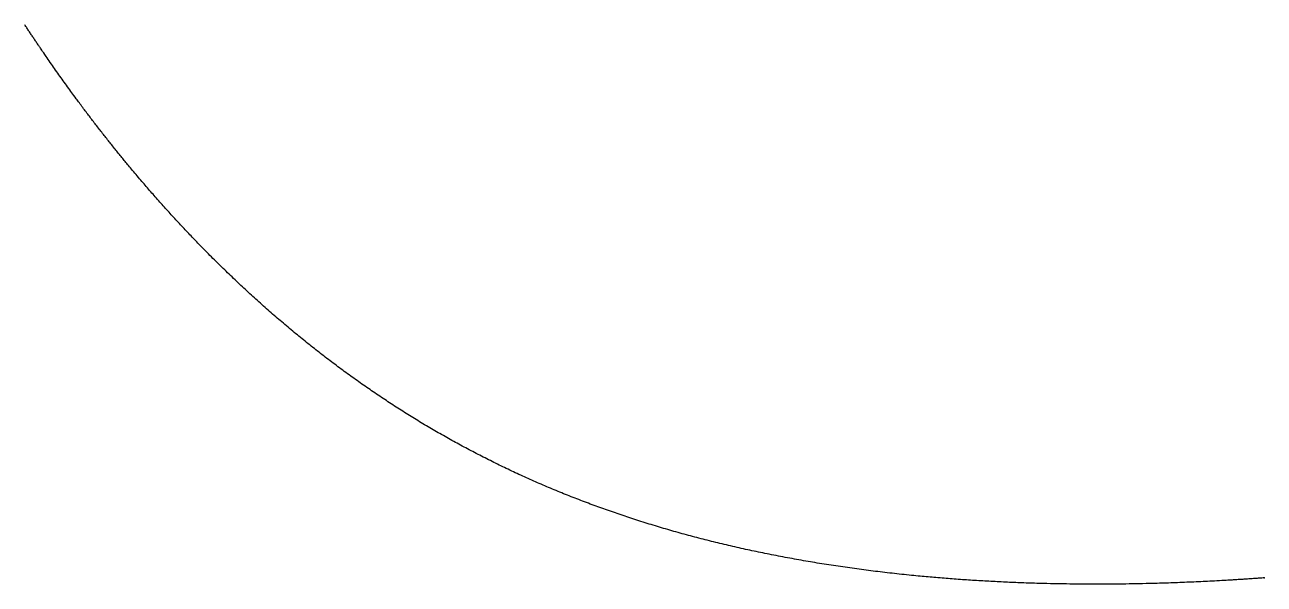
# Model space of a CAD drawing. Header units: millimetres. Extents: x -35 to 0, y -0.2 to 15.6.
import ezdxf

# ---------------------------------------------------------------- set-up
doc = ezdxf.new("R2010")
doc.units = ezdxf.units.MM
doc.layers.get('0').update_dxf_attribs({"linetype": 'CONTINUOUS'})

msp = doc.modelspace()

# ---------------------------------------------------------------- linework, layer by layer
msp.add_open_spline([(0, 0), (-0.935, -0.069), (-2.784, -0.173), (-5.497, -0.232), (-8.991, -0.109), (-13.14, 0.4), (-17.048, 1.299), (-20.695, 2.623), (-24.066, 4.394), (-27.169, 6.601), (-30.023, 9.214), (-32.121, 11.603), (-33.598, 13.553), (-34.54, 14.922), (-35, 15.624)], degree=5)
msp.add_point((0, 0))
msp.add_point((0, 0))

doc.saveas('drawing.dxf')
